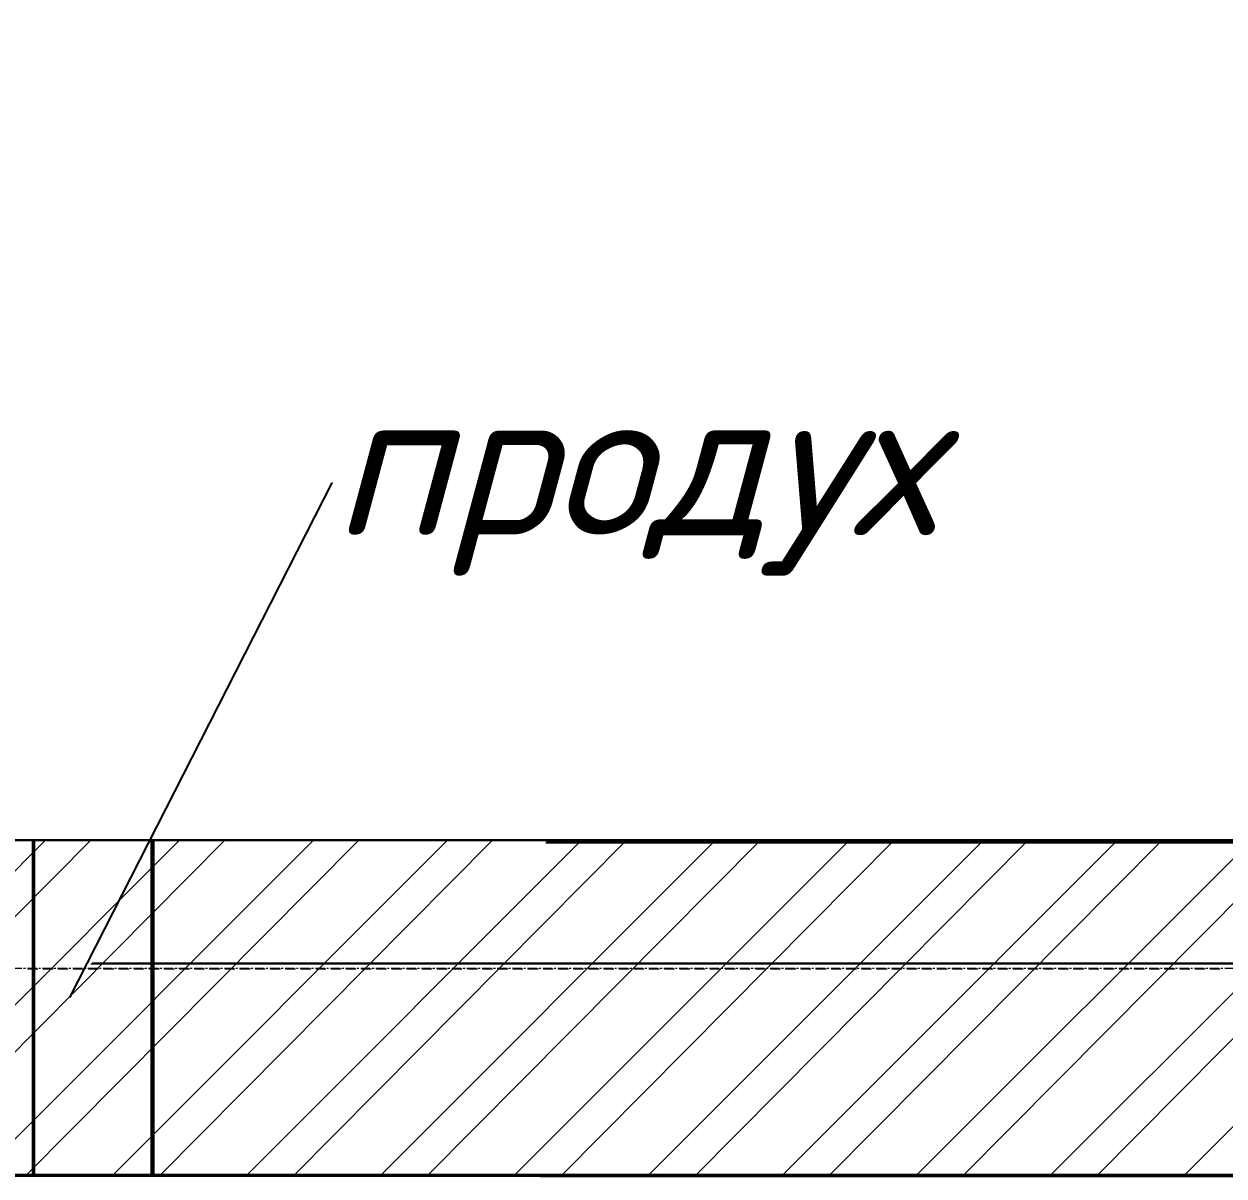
# Model space of a CAD drawing. Header units: millimetres. Extents: x -10178924 to 11692288, y -947381 to 58396.
# Drawn here: x 743743 to 745754, y -829089 to -827158 of the extents above; entities that cross this region are included whole.
import ezdxf

# ---------------------------------------------------------------- set-up
doc = ezdxf.new("R2010")
doc.units = ezdxf.units.MM
doc.linetypes.add('осевая', pattern=[50.8, 31.75, -6.35, 6.35, -6.35])
for name, color, linetype, true_color in [('PDF _Оси', 8, 'Continuous', 0x414141), ('PDF _Размеры осевые', 7, 'Continuous', 0x5d6970), ('PDF _штриховка', 7, 'Continuous', 0x95834a)]:
    doc.layers.add(name, color=color, linetype=linetype, true_color=true_color)
doc.layers.add('PDF _перегородки нов.', color=7, linetype='Continuous')
doc.layers.add('PDF _Стены.1', color=7, linetype='Continuous')
for name, color, linetype, lineweight in [('Оси', 253, 'Continuous', 9), ('перегородки нов.', 112, 'Continuous', 30), ('Размеры осевые', 153, 'Continuous', 9), ('Стены.1', 7, 'Continuous', 25), ('Текст 0.09', 250, 'Continuous', 5), ('ШТРИХОВКА', 252, 'Continuous', 15)]:
    doc.layers.add(name, color=color, linetype=linetype, lineweight=lineweight)
doc.styles.add('НТПИ_ТИ', font='isocpeui.ttf', dxfattribs={"height": 250})

# ---------------------------------------------------------------- blocks, each defined once
blk = doc.blocks.new('A$C5282721b')
at = {"layer": 'ШТРИХОВКА', "ltscale": 100, "true_color": 0x000000, "transparency": 33554687}
h = blk.add_hatch(dxfattribs=at)
h.set_pattern_fill('ANSI31', color=18, scale=50)
h.set_pattern_definition([(45, (-79853.19, 25128.16), (-112.2532, 112.2532), [])])
h.paths.add_polyline_path([(5440.998, -31868.119), (-7386.275, -31868.119), (-7386.275, -48296.478), (61378.75, -48296.478), (61378.75, -31842.839), (41035.118, -31842.839), (41035.118, -31656.036), (40796.248, -31656.036), (40796.248, -31842.839), (40629.962, -31842.839), (40629.962, -31942.839), (40605.14, -34348.621), (40629.93, -32405.355), (39128.581, -32429.908), (40629.962, -32402.839), (40629.675, -32155.326), (39132.149, -32179.816), (39135.64, -31968.17), (38886.085, -31968.17), (38879.867, -32433.975), (40623.548, -32405.459), (40553.111, -38427.181), (40243.01, -38425.516), (40241.748, -38827.97), (43340.219, -38835.027), (43340.219, -38442.147), (40953.116, -38429.329), (41029.994, -32402.839), (54378.974, -32402.839), (54378.974, -35923.465), (54778.974, -35923.465), (54778.974, -32402.839), (60818.75, -32402.839), (60818.75, -41309.464), (60472.291, -41309.464), (60472.291, -41709.464), (60818.75, -41709.464), (60818.75, -47736.478), (44025.201, -47736.478), (44013.125, -46167.929), (43613.137, -46171.008), (43625.189, -47736.478), (27189.462, -47736.478), (27189.462, -44565.139), (26789.462, -44565.139), (26789.462, -47736.478), (10401.743, -47736.478), (10394.408, -46134.647), (9994.404, -46134.678), (10001.739, -47736.478), (-6826.275, -47736.478), (-6826.275, -41729.869), (-6530.734, -41731.097), (-6529.072, -41331.1), (-6826.275, -41329.865), (-6826.275, -32428.119), (-762.705, -32428.119), (-770.891, -36004.088), (-370.903, -36005.35), (-362.703, -32428.119), (5640.998, -32428.119), (5640.998, -31868.119)])
h.paths.add_polyline_path([(3584.804, -41373.023), (3584.804, -41773.13), (9973.974, -41799.679), (9987.536, -44634.678), (10387.54, -44634.678), (10372.735, -41401.332)], flags=17)
h.paths.add_polyline_path([(2513.142, -41768.578), (2514.803, -41368.779), (-383.184, -41356.638), (-371.114, -37407.013), (-774.123, -37406.088), (-783.181, -41354.976), (-5508.242, -41335.314), (-5509.901, -41734.604)], flags=17)
at = {"layer": 'Оси', "color": 18, "ltscale": 50, "true_color": 0x000000, "transparency": 33554687}
blk.add_line((21498.839, -47941.478), (31379.92, -47941.478), dxfattribs=at)
at = {"layer": 'перегородки нов.', "color": 18, "ltscale": 100, "true_color": 0x000000, "transparency": 33554687}
for p, q in [((21401.743, -48296.478), (21401.743, -47736.478)), ((21601.743, -48296.478), (21601.743, -47736.478))]:
    blk.add_line(p, q, dxfattribs=at)
at = {"layer": 'Размеры осевые', "color": 251, "linetype": 'осевая', "ltscale": 0.5, "transparency": 33554687}
blk.add_line((-9750, -47950), (62308.109, -47950), dxfattribs=at)
at = {"layer": 'Стены.1', "color": 18, "linetype": 'Continuous', "true_color": 0x000000, "transparency": 33554687}
blk.add_line((22260.788, -47737.702), (31384.058, -47737.702), dxfattribs=at)
at = {"layer": 'Стены.1', "color": 18, "linetype": 'Continuous', "true_color": 0x000000, "transparency": 33554687, "flags": 128}
for points in [[(26789.462, -47736.478), (10401.743, -47736.478)], [(27189.462, -48296.478), (10001.739, -48296.478)], [(22252.998, -48296.478), (31381.805, -48296.478)]]:
    blk.add_lwpolyline(points, dxfattribs=at)
at = {"layer": 'Текст 0.09', "linetype": 'ByBlock', "lineweight": -2, "ltscale": 100, "transparency": 33554687}
blk.add_line((21901.213, -47137.146), (21901.573, -47137.146), dxfattribs=at)
blk.add_line((21901.213, -47137.146), (21901.573, -47137.146), dxfattribs=at)
blk.add_lwpolyline([(21461.814, -47999.426), (21901.213, -47137.146)], dxfattribs=at)
blk.add_lwpolyline([(21461.814, -47999.426), (21901.213, -47137.146)], dxfattribs=at)
at = {"layer": 'Текст 0.09', "ltscale": 100, "transparency": 33554687}
blk.add_solid([(21461.841, -47999.44), (21461.732, -47999.586), (21461.787, -47999.412)], dxfattribs=at)
blk.add_solid([(21461.841, -47999.44), (21461.732, -47999.586), (21461.787, -47999.412)], dxfattribs=at)
at = {"layer": 'Текст 0.09', "color": 7, "ltscale": 100, "transparency": 33554687, "insert": (21901.663, -46974.646), "char_height": 250, "attachment_point": 1, "style": 'НТПИ_ТИ'}
blk.add_mtext('продух', dxfattribs=at)
blk.add_mtext('продух', dxfattribs=at)

msp = doc.modelspace()

# ---------------------------------------------------------------- linework, layer by layer
at = {"layer": 'PDF _Оси', "color": 8, "lineweight": 9, "true_color": 0x808080}
msp.add_lwpolyline([(743855.6, -828733.3), (753735.8, -828733.3)], dxfattribs=at)
at = {"layer": 'PDF _перегородки нов.', "lineweight": 30}
for points in [[(743758.2, -829088.9), (743758.2, -828525.9)], [(743957.2, -829088.9), (743957.2, -828525.9)]]:
    msp.add_lwpolyline(points, dxfattribs=at)
at = {"layer": 'PDF _Размеры осевые', "lineweight": 9}
for points in [[(743745.5, -828741.8), (743745.5, -828741.8)], [(743749.7, -828741.8), (743766.7, -828741.8)], [(743770.9, -828741.8), (743770.9, -828741.8)], [(743775.1, -828741.8), (743792.1, -828741.8)], [(743796.3, -828741.8), (743796.3, -828741.8)], [(743800.5, -828741.8), (743817.5, -828741.8)], [(743821.7, -828741.8), (743821.7, -828741.8)], [(743825.9, -828741.8), (743842.9, -828741.8)], [(743847.1, -828741.8), (743847.1, -828741.8)], [(743851.3, -828741.8), (743868.3, -828741.8)], [(743872.5, -828741.8), (743872.5, -828741.8)], [(743876.7, -828741.8), (743893.7, -828741.8)], [(743897.9, -828741.8), (743897.9, -828741.8)], [(743902.1, -828741.8), (743919.1, -828741.8)], [(743923.3, -828741.8), (743923.3, -828741.8)], [(743927.5, -828741.8), (743944.5, -828741.8)], [(743948.7, -828741.8), (743948.7, -828741.8)], [(743952.9, -828741.8), (743969.9, -828741.8)], [(743974.1, -828741.8), (743974.1, -828741.8)], [(743978.3, -828741.8), (743995.3, -828741.8)], [(743999.5, -828741.8), (743999.5, -828741.8)], [(744003.7, -828741.8), (744020.7, -828741.8)], [(744024.9, -828741.8), (744024.9, -828741.8)], [(744029.1, -828741.8), (744046.1, -828741.8)], [(744050.3, -828741.8), (744050.3, -828741.8)], [(744054.5, -828741.8), (744071.5, -828741.8)], [(744075.7, -828741.8), (744075.7, -828741.8)], [(744079.9, -828741.8), (744096.9, -828741.8)], [(744101.1, -828741.8), (744101.1, -828741.8)], [(744105.3, -828741.8), (744122.3, -828741.8)], [(744126.5, -828741.8), (744126.5, -828741.8)], [(744130.7, -828741.8), (744147.7, -828741.8)], [(744151.9, -828741.8), (744151.9, -828741.8)], [(744156.1, -828741.8), (744173.1, -828741.8)], [(744177.3, -828741.8), (744177.3, -828741.8)], [(744181.5, -828741.8), (744198.5, -828741.8)], [(744202.7, -828741.8), (744202.7, -828741.8)], [(744206.9, -828741.8), (744223.9, -828741.8)], [(744228.1, -828741.8), (744228.1, -828741.8)], [(744232.3, -828741.8), (744249.3, -828741.8)], [(744253.5, -828741.8), (744253.5, -828741.8)], [(744257.7, -828741.8), (744274.7, -828741.8)], [(744278.9, -828741.8), (744278.9, -828741.8)], [(744283.1, -828741.8), (744300.1, -828741.8)], [(744304.3, -828741.8), (744304.3, -828741.8)], [(744308.5, -828741.8), (744325.5, -828741.8)], [(744329.7, -828741.8), (744329.7, -828741.8)], [(744333.9, -828741.8), (744350.9, -828741.8)], [(744355.1, -828741.8), (744355.1, -828741.8)], [(744359.3, -828741.8), (744376.3, -828741.8)], [(744380.5, -828741.8), (744380.5, -828741.8)], [(744384.7, -828741.8), (744401.7, -828741.8)], [(744405.9, -828741.8), (744405.9, -828741.8)], [(744410.1, -828741.8), (744427.1, -828741.8)], [(744431.3, -828741.8), (744431.3, -828741.8)], [(744435.5, -828741.8), (744452.5, -828741.8)], [(744456.7, -828741.8), (744456.7, -828741.8)], [(744460.9, -828741.8), (744477.9, -828741.8)], [(744482.1, -828741.8), (744482.1, -828741.8)], [(744486.3, -828741.8), (744503.3, -828741.8)], [(744507.5, -828741.8), (744507.5, -828741.8)], [(744511.7, -828741.8), (744528.7, -828741.8)], [(744532.9, -828741.8), (744532.9, -828741.8)], [(744537.1, -828741.8), (744554.1, -828741.8)], [(744558.3, -828741.8), (744558.3, -828741.8)], [(744562.5, -828741.8), (744579.5, -828741.8)], [(744583.7, -828741.8), (744583.7, -828741.8)], [(744587.9, -828741.8), (744604.9, -828741.8)], [(744609.1, -828741.8), (744609.1, -828741.8)], [(744613.3, -828741.8), (744630.3, -828741.8)], [(744634.5, -828741.8), (744634.5, -828741.8)], [(744638.7, -828741.8), (744655.7, -828741.8)], [(744659.9, -828741.8), (744659.9, -828741.8)], [(744664.1, -828741.8), (744681.1, -828741.8)], [(744685.3, -828741.8), (744685.3, -828741.8)], [(744689.5, -828741.8), (744706.5, -828741.8)], [(744710.7, -828741.8), (744710.7, -828741.8)], [(744714.9, -828741.8), (744731.9, -828741.8)], [(744736.1, -828741.8), (744736.1, -828741.8)], [(744740.3, -828741.8), (744757.3, -828741.8)], [(744761.5, -828741.8), (744761.5, -828741.8)], [(744765.7, -828741.8), (744782.7, -828741.8)], [(744786.9, -828741.8), (744786.9, -828741.8)], [(744791.1, -828741.8), (744808.1, -828741.8)], [(744812.3, -828741.8), (744812.3, -828741.8)], [(744816.5, -828741.8), (744833.5, -828741.8)], [(744837.7, -828741.8), (744837.7, -828741.8)], [(744841.9, -828741.8), (744858.9, -828741.8)], [(744863.1, -828741.8), (744863.1, -828741.8)], [(744867.3, -828741.8), (744884.3, -828741.8)], [(744888.5, -828741.8), (744888.5, -828741.8)], [(744892.7, -828741.8), (744909.7, -828741.8)], [(744913.9, -828741.8), (744913.9, -828741.8)], [(744918.1, -828741.8), (744935.1, -828741.8)], [(744939.3, -828741.8), (744939.3, -828741.8)], [(744943.5, -828741.8), (744960.5, -828741.8)], [(744964.7, -828741.8), (744964.7, -828741.8)], [(744968.9, -828741.8), (744985.9, -828741.8)], [(744990.1, -828741.8), (744990.1, -828741.8)], [(744994.3, -828741.8), (745011.3, -828741.8)], [(745015.5, -828741.8), (745015.5, -828741.8)], [(745019.7, -828741.8), (745036.7, -828741.8)], [(745040.9, -828741.8), (745040.9, -828741.8)], [(745045.1, -828741.8), (745062.1, -828741.8)], [(745066.3, -828741.8), (745066.3, -828741.8)], [(745070.5, -828741.8), (745087.5, -828741.8)], [(745091.7, -828741.8), (745091.7, -828741.8)], [(745095.9, -828741.8), (745112.9, -828741.8)], [(745117.1, -828741.8), (745117.1, -828741.8)], [(745121.3, -828741.8), (745138.3, -828741.8)], [(745142.5, -828741.8), (745142.5, -828741.8)], [(745146.7, -828741.8), (745163.7, -828741.8)], [(745167.9, -828741.8), (745167.9, -828741.8)], [(745172.1, -828741.8), (745189.1, -828741.8)], [(745193.3, -828741.8), (745193.3, -828741.8)], [(745197.5, -828741.8), (745214.5, -828741.8)], [(745218.7, -828741.8), (745218.7, -828741.8)], [(745222.9, -828741.8), (745239.9, -828741.8)], [(745244.1, -828741.8), (745244.1, -828741.8)], [(745248.3, -828741.8), (745265.3, -828741.8)], [(745269.5, -828741.8), (745269.5, -828741.8)], [(745273.7, -828741.8), (745290.7, -828741.8)], [(745294.9, -828741.8), (745294.9, -828741.8)], [(745299.1, -828741.8), (745316.1, -828741.8)], [(745320.3, -828741.8), (745320.3, -828741.8)], [(745324.5, -828741.8), (745341.5, -828741.8)], [(745345.7, -828741.8), (745345.7, -828741.8)], [(745349.9, -828741.8), (745366.9, -828741.8)], [(745371.1, -828741.8), (745371.1, -828741.8)], [(745375.3, -828741.8), (745392.3, -828741.8)], [(745396.5, -828741.8), (745396.5, -828741.8)], [(745400.7, -828741.8), (745417.7, -828741.8)], [(745421.9, -828741.8), (745421.9, -828741.8)], [(745426.1, -828741.8), (745443.1, -828741.8)], [(745447.3, -828741.8), (745447.3, -828741.8)], [(745451.5, -828741.8), (745468.5, -828741.8)], [(745472.7, -828741.8), (745472.7, -828741.8)], [(745476.9, -828741.8), (745493.9, -828741.8)], [(745498.1, -828741.8), (745498.1, -828741.8)], [(745502.3, -828741.8), (745519.3, -828741.8)], [(745523.5, -828741.8), (745523.5, -828741.8)], [(745527.7, -828741.8), (745544.7, -828741.8)], [(745548.9, -828741.8), (745548.9, -828741.8)], [(745553.1, -828741.8), (745570.1, -828741.8)], [(745574.3, -828741.8), (745574.3, -828741.8)], [(745578.5, -828741.8), (745595.5, -828741.8)], [(745599.7, -828741.8), (745599.7, -828741.8)], [(745603.9, -828741.8), (745620.9, -828741.8)], [(745625.1, -828741.8), (745625.1, -828741.8)], [(745629.3, -828741.8), (745646.3, -828741.8)], [(745650.5, -828741.8), (745650.5, -828741.8)], [(745654.7, -828741.8), (745671.7, -828741.8)], [(745675.9, -828741.8), (745675.9, -828741.8)], [(745680.1, -828741.8), (745697.1, -828741.8)], [(745701.3, -828741.8), (745701.3, -828741.8)], [(745705.5, -828741.8), (745722.5, -828741.8)], [(745726.7, -828741.8), (745726.7, -828741.8)], [(745730.9, -828741.8), (745747.9, -828741.8)], [(745752.1, -828741.8), (745752.1, -828741.8)]]:
    msp.add_lwpolyline(points, dxfattribs=at)
at = {"layer": 'PDF _Стены.1', "lineweight": 25}
for points in [[(749147.3, -828525.9), (732760.6, -828525.9)], [(744617.6, -828530.1), (753740.1, -828530.1)], [(749545.2, -829088.9), (732358.5, -829088.9)], [(744609.1, -829088.9), (753735.9, -829088.9)]]:
    msp.add_lwpolyline(points, dxfattribs=at)
at = {"layer": 'PDF _штриховка', "color": 251, "lineweight": 5, "true_color": 0x636466}
for points in [[(743296.8, -829088.9), (743855.5, -828525.9)], [(743521.1, -829088.9), (744079.9, -828525.9)], [(743745.5, -829088.9), (744304.3, -828525.9)], [(743969.9, -829088.9), (744528.7, -828525.9)], [(744194.2, -829088.9), (744753, -828525.9)], [(744418.6, -829088.9), (744977.4, -828525.9)], [(744643, -829088.9), (745201.8, -828525.9)], [(744867.3, -829088.9), (745426.1, -828525.9)], [(745091.7, -829088.9), (745650.5, -828525.9)], [(745316.1, -829088.9), (745874.9, -828525.9)], [(745540.4, -829088.9), (746099.2, -828525.9)]]:
    msp.add_lwpolyline(points, dxfattribs=at)

# ---------------------------------------------------------------- block references
msp.add_blockref('A$C5282721b', (722358.6, -780790.4))

doc.saveas('drawing.dxf')
